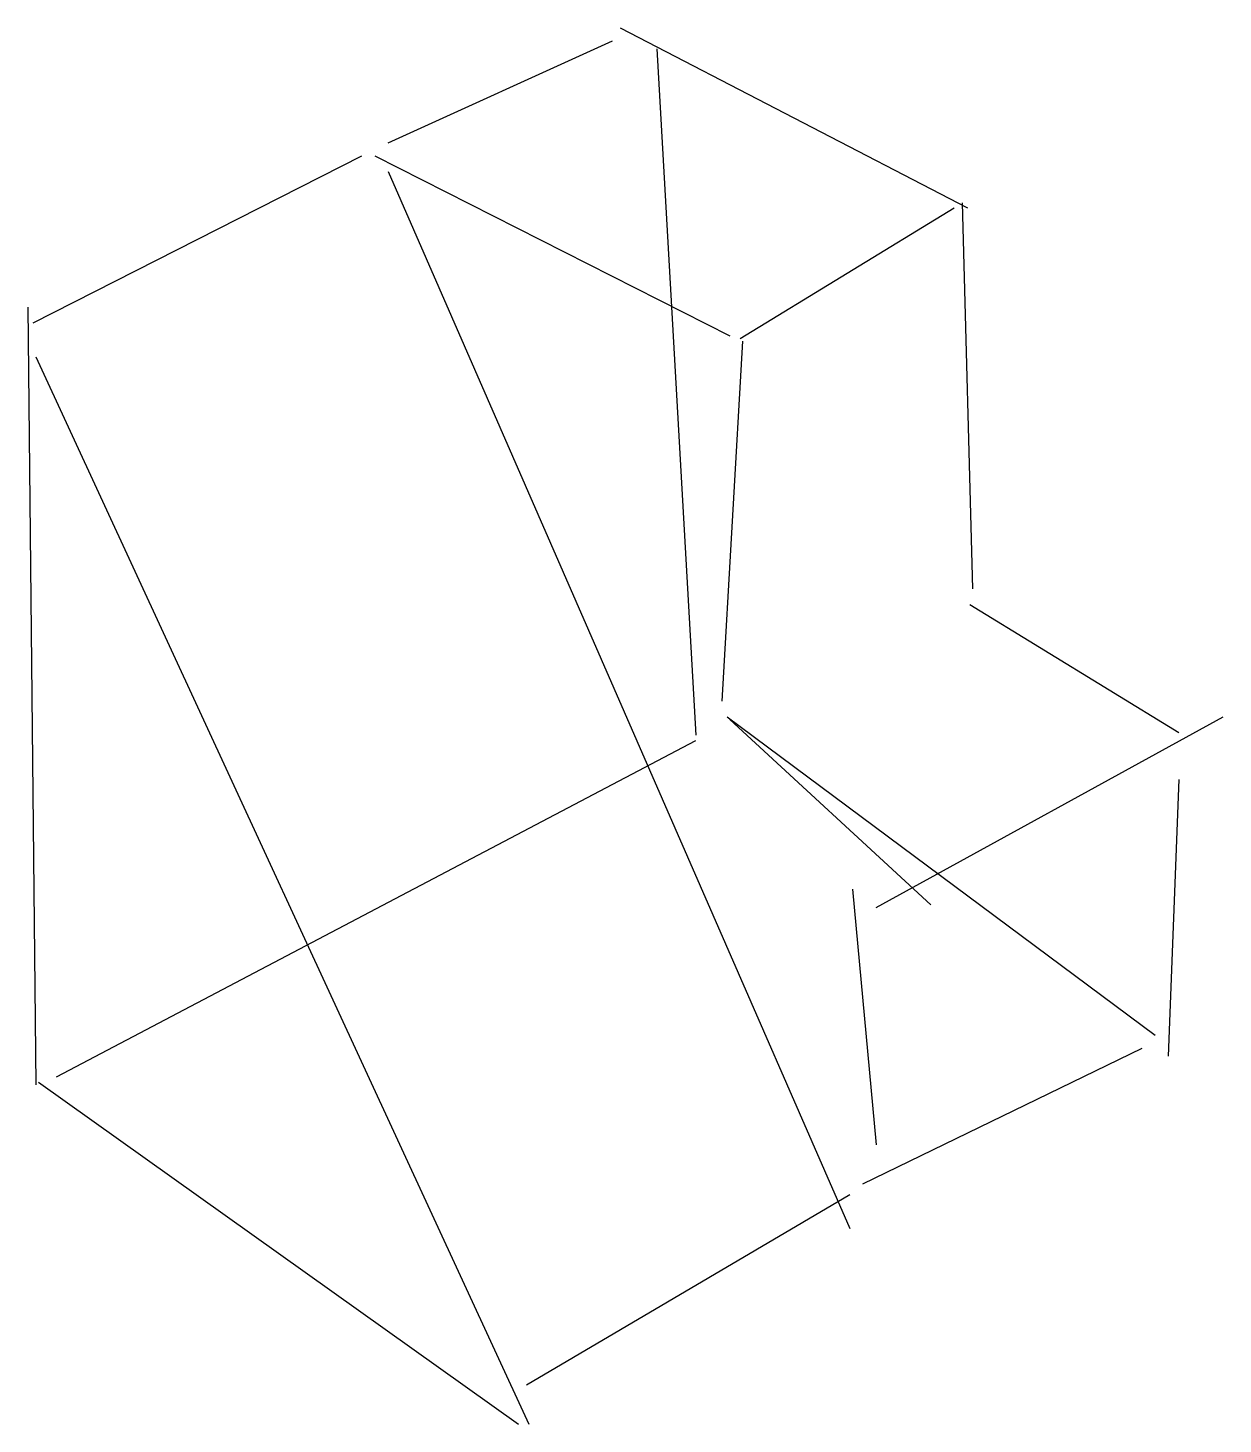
# Model space of a CAD drawing. Header units: metres. Extents: x -151 to 123, y -155 to 164.
import ezdxf

# ---------------------------------------------------------------- set-up
doc = ezdxf.new("R2010")
doc.units = ezdxf.units.M

msp = doc.modelspace()

# ---------------------------------------------------------------- linework, layer by layer
at = {"color": 0, "linetype": 'CONTINUOUS'}
for p, q in [((-15.20347, 163.958991), (64.09306, 122.820189)), ((-68.266562, 137.725552), (-16.992114, 160.977918)), ((-6.856467, 159.189274), (2.086751, 2.384858)), ((-149.351735, 96.586751), (-74.228707, 134.744479)), ((-71.247634, 134.744479), (9.837539, 93.605678)), ((-68.266562, 131.167192), (37.263407, -110.299685)), ((12.222397, 93.009464), (61.111987, 122.820189)), ((62.900631, 124.012618), (65.285489, 35.772871)), ((-150.544164, 100.164038), (-148.755521, -77.507886)), ((8.048896, 10.135647), (12.818612, 92.413249)), ((-148.755521, 88.835962), (-36.070978, -155.015773)), ((64.689274, 32.195584), (112.386435, 2.981073)), ((9.241325, 6.55836), (107.020505, -66.179811)), ((43.225552, -36.9653), (122.522082, 6.55836)), ((9.837539, 5.962145), (55.746057, -36.369085)), ((-143.985804, -75.719243), (2.086751, 1.192429)), ((112.386435, -7.750789), (110.001577, -70.949527)), ((37.859621, -32.791798), (43.225552, -91.22082)), ((40.244479, -100.164038), (104.039432, -69.160883)), ((-148.159306, -76.911672), (-38.455836, -155.015773)), ((-36.667192, -146.072555), (37.263407, -102.548896))]:
    msp.add_line(p, q, dxfattribs=at)

doc.saveas('drawing.dxf')
